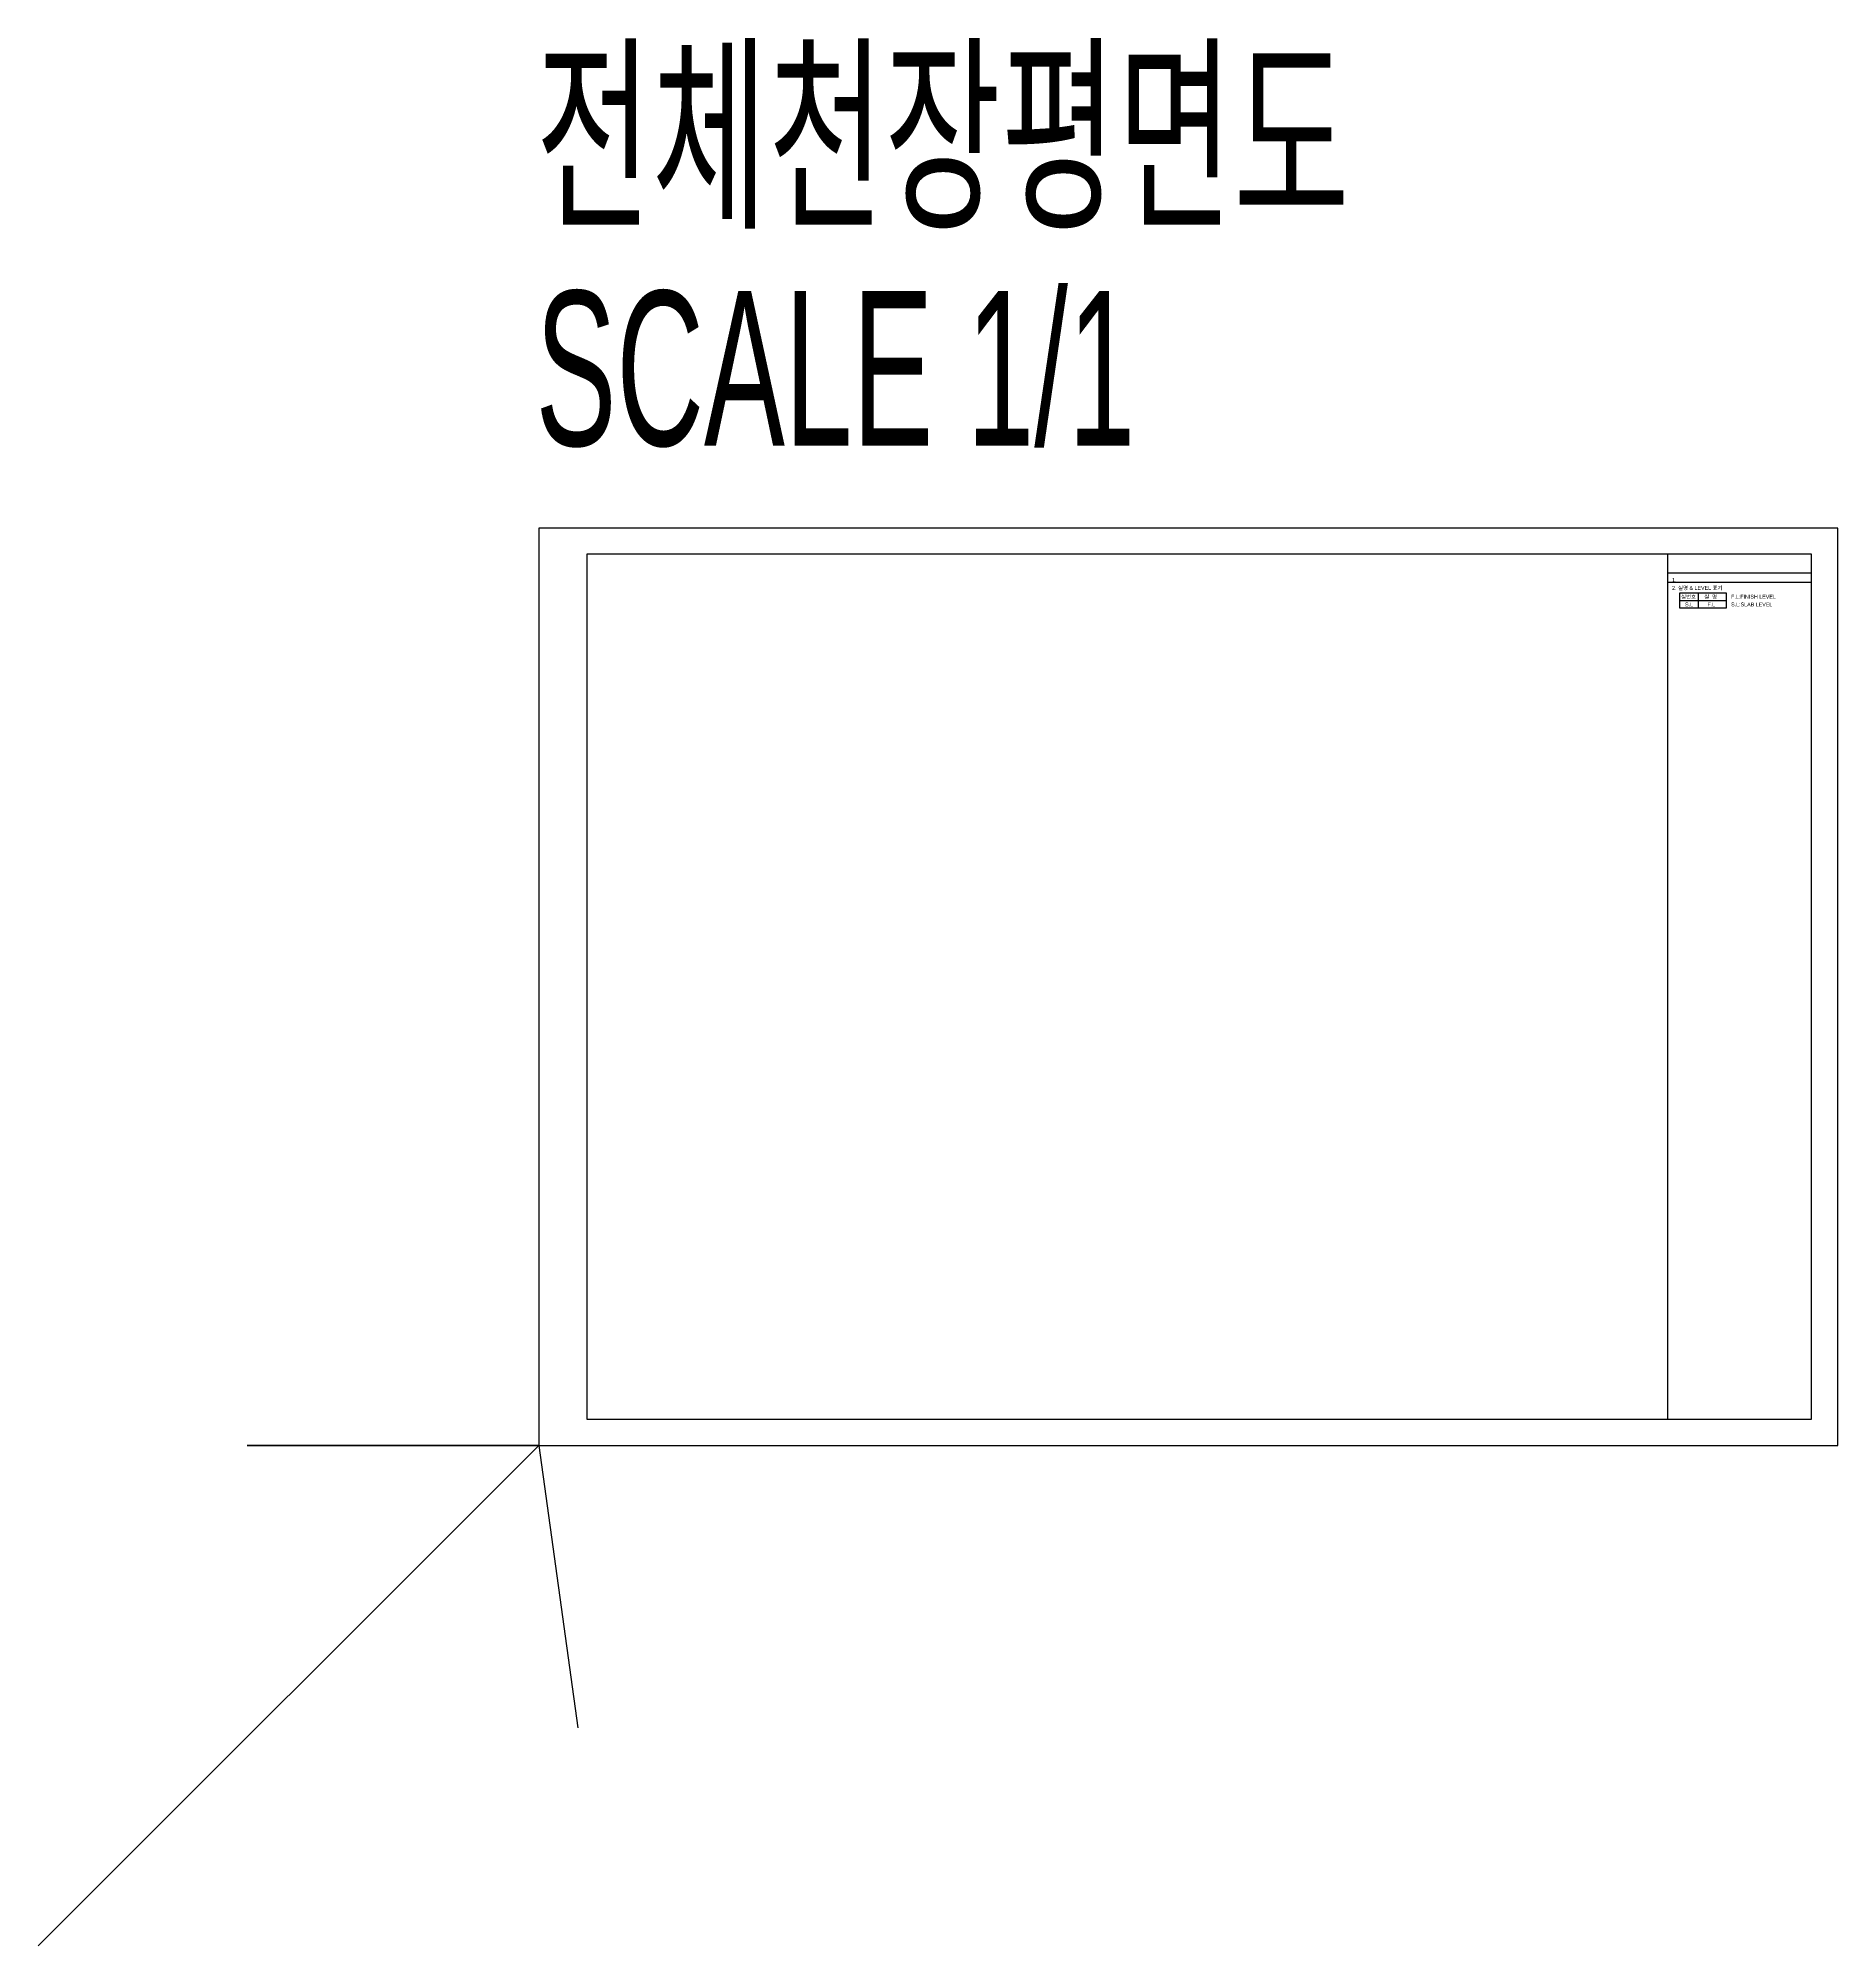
# Model space of a CAD drawing. Header units: millimetres. Extents: x -324 to 2092, y -324 to 912.
# Drawn here: x -324 to 841, y -324 to 911 of the extents above; entities that cross this region are included whole.
import ezdxf

# ---------------------------------------------------------------- set-up
doc = ezdxf.new("R2010")
doc.units = ezdxf.units.MM
doc.layers.add('A-TEXT-NOTE', color=7, linetype='Continuous')
doc.layers.add('NOPLOT', color=193, linetype='Continuous', plot=False)
doc.styles.add('Gtx', font='Dotum.ttf')

msp = doc.modelspace()

# ---------------------------------------------------------------- linework, layer by layer
at = {"layer": 'A-TEXT-NOTE'}
for p, q in [((738.6, 547.1), (768.6, 547.1)), ((750.6, 552.1), (750.6, 542.1))]:
    msp.add_line(p, q, dxfattribs=at)
msp.add_lwpolyline([(738.6, 552.1), (768.6, 552.1), (768.6, 542.1), (738.6, 542.1)], close=True, dxfattribs=at)
at = {"layer": 'NOPLOT'}
for p, q in [((731, 565), (824, 565)), ((731, 559), (824, 559))]:
    msp.add_line(p, q, dxfattribs=at)
for points in [[(0, 0), (841, 0), (841, 594), (0, 594)], [(31, 17), (824, 17), (824, 577), (31, 577)], [(31, 17), (731, 17), (731, 577), (31, 577)]]:
    msp.add_lwpolyline(points, close=True, dxfattribs=at)
msp.add_lwpolyline([(-324.1, -323.9), (0, 0), (-188.9, 0), (0, 0), (25.3, -182.8)], dxfattribs=at)

# ---------------------------------------------------------------- texts
at = {"layer": 'A-TEXT-NOTE', "color": 3, "style": 'Gtx', "width": 0.6}
for s, p in [('전체천장평면도', (-2.1, 798.4)), ('SCALE 1/1', (-2.1, 647.4))]:
    msp.add_text(s, height=100, dxfattribs=at).set_placement(p)
at = {"layer": 'A-TEXT-NOTE', "style": 'Gtx'}
for s, p in [('2. 실명 & LEVEL 표기', (733.7, 554)), ('1.', (733.7, 559.2)), ('실번호', (739.5, 548.3)), ('S.L', (742.1, 543.3)), ('실  명', (754.5, 548.3)), ('F.L', (756.6, 543.3)), ('S.L:SLAB LEVEL', (771.9, 543.3)), ('F.L:FINISH LEVEL', (771.9, 548.3))]:
    msp.add_text(s, height=2.5, dxfattribs=at).set_placement(p)

doc.saveas('drawing.dxf')
